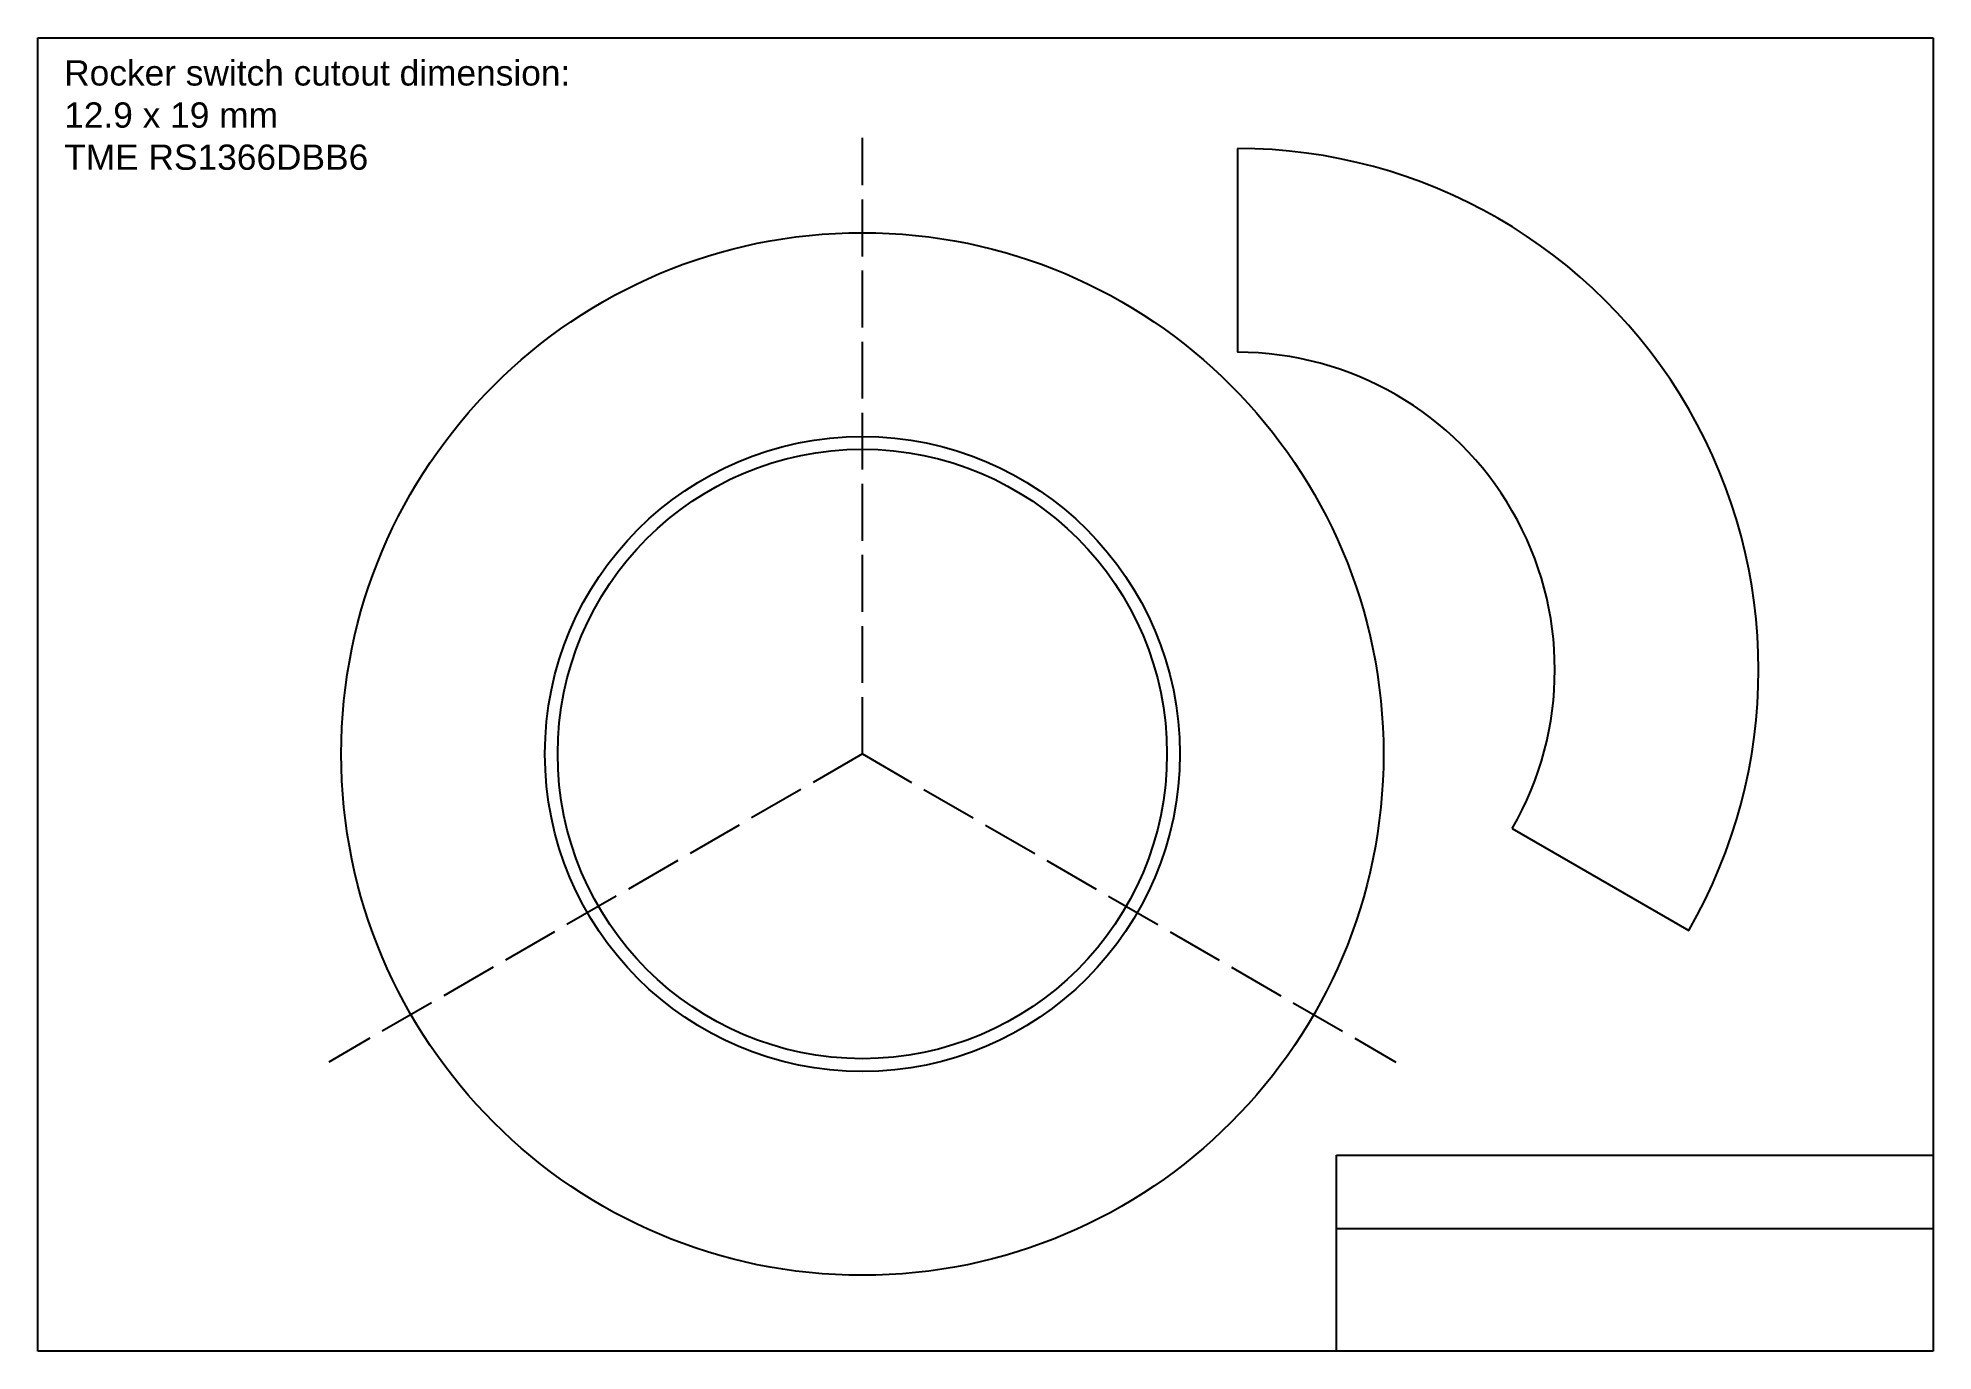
# Model space of a CAD drawing. Header units: millimetres. Extents: x -174 to 226, y -126 to 151.
import ezdxf

# ---------------------------------------------------------------- set-up
doc = ezdxf.new("R2010")
doc.units = ezdxf.units.MM
doc.linetypes.add('ACAD_ISO02W100', pattern=[15, 12, -3])
doc.layers.get('0').update_dxf_attribs({"lineweight": 25, "true_color": 0xffffff})
for name, color, linetype, lineweight, true_color in [('help_lines', 2, 'ACAD_ISO02W100', 25, 0xffff00), ('papir', 7, 'Continuous', 25, 0x000000), ('part', 4, 'Continuous', 25, 0x00ffff)]:
    doc.layers.add(name, color=color, linetype=linetype, lineweight=lineweight, true_color=true_color)
doc.styles.add('textstyle0', font='')
doc.styles.get('textstyle0').set_extended_font_data('Arial')

msp = doc.modelspace()

# ---------------------------------------------------------------- linework, layer by layer
for radius in [110, 67, 64.3]:
    msp.add_circle((0, 0), radius)
at = {"layer": 'help_lines'}
for q in [(0, 130), (-112.58, -65), (112.58, -65)]:
    msp.add_line((0, 0), q, dxfattribs=at)
at = {"layer": 'papir'}
for p, q in [((-174.02, 151.1), (226, 151.1)), ((-174.02, -126), (-174.02, 151.1)), ((226, 151.1), (226, -126)), ((100.05, -126), (100.05, -84.68)), ((100.05, -84.68), (226, -84.68)), ((100.05, -84.68), (226, -84.68)), ((100.05, -100.18), (100.05, -84.68)), ((226, -84.68), (226, -126)), ((226, -84.68), (226, -100.18)), ((226, -100.18), (100.05, -100.18)), ((226, -126), (-174.02, -126)), ((226, -126), (100.05, -126))]:
    msp.add_line(p, q, dxfattribs=at)
at = {"layer": 'part'}
for p, q in [((79.16, 127.77), (79.16, 84.77)), ((137.19, -15.73), (174.42, -37.23))]:
    msp.add_line(p, q, dxfattribs=at)
for radius in [110, 67]:
    msp.add_arc((79.16, 17.77), radius, 330, 90, dxfattribs=at)

# ---------------------------------------------------------------- texts
at = {"insert": (-168.47, 134.79), "char_height": 8, "attachment_point": 4, "style": 'textstyle0'}
msp.add_mtext('\\H5.33333;Rocker switch cutout dimension:\\P12.9 x 19 mm\\PTME RS1366DBB6', dxfattribs=at)

doc.saveas('drawing.dxf')
